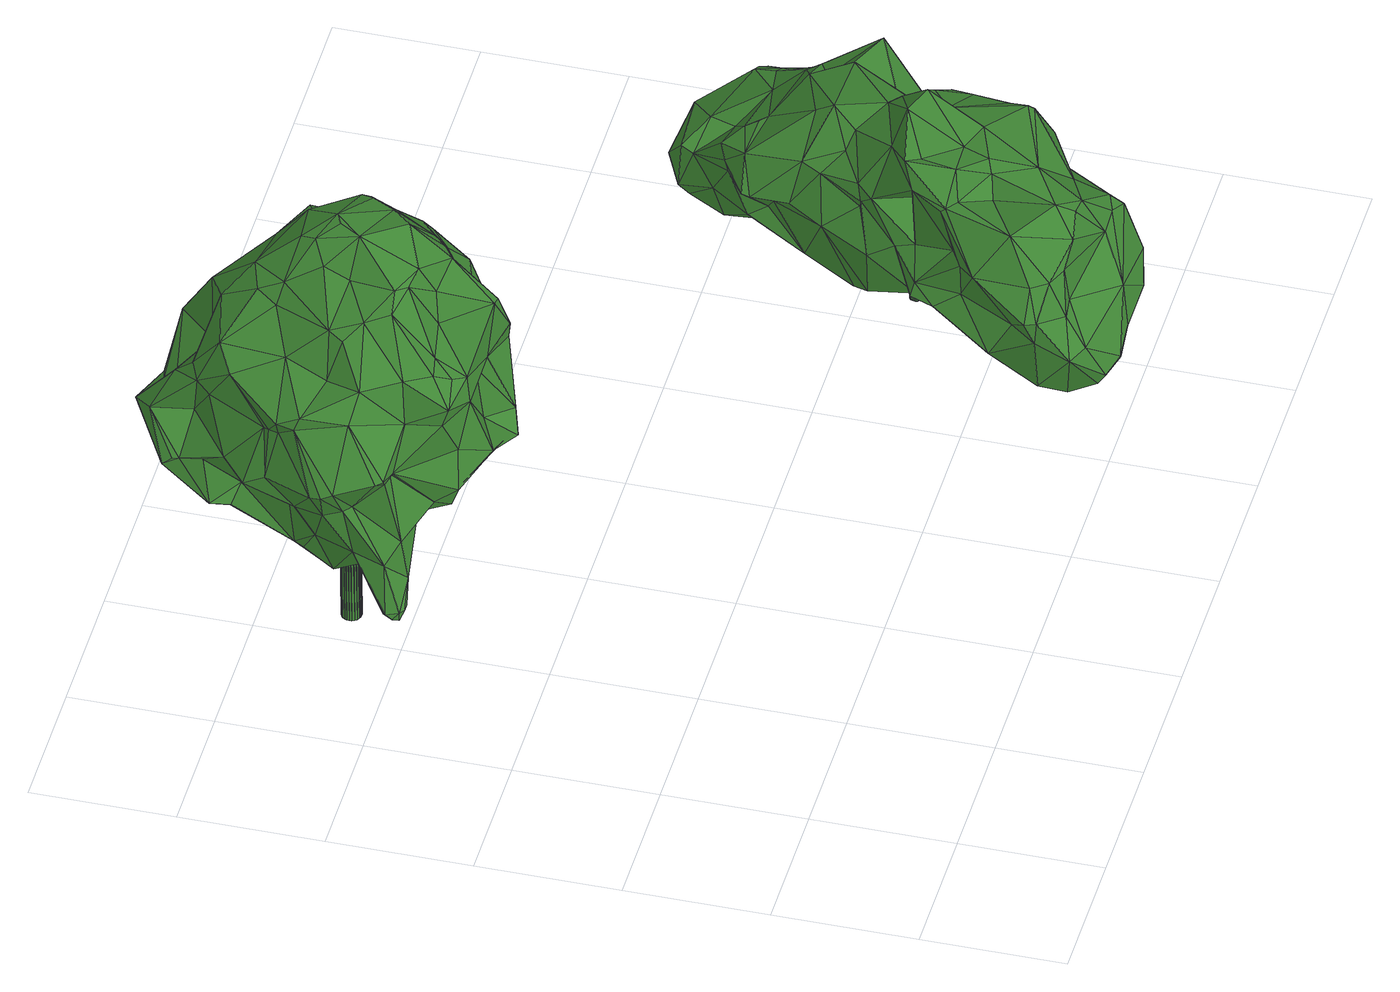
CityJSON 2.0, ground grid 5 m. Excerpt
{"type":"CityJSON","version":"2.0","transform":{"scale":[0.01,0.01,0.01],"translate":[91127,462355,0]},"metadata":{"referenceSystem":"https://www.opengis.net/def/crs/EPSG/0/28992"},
"CityObjects":{
"tree1":{"type":"SolitaryVegetationObject","attributes":{"gtid":37,"crown_width_m":11.31,"crown_median_z":9.26,"trunk_H_m":9.14,"trunk_DBH_m":0.678,"trunk_radius_m":0.339,"trunk_base_height_m":0.12,"original_gtid":"37"},"geometry":[{"type":"Solid","lod":"3","boundaries":[[[[0,1,2]],[[3,4,5]],[[6,5,4]],[[7,8,9]],[[4,3,10]],[[11,12,13]],[[14,15,16]],[[5,7,17]],[[5,17,18]],[[5,6,19]],[[5,19,20]],[[13,12,21]],[[22,23,24]],[[25,26,14]],[[27,28,29]],[[30,31,32]],[[33,34,35]],[[36,37,38]],[[39,40,41]],[[42,41,40]],[[43,35,34]],[[44,45,46]],[[47,48,49]],[[50,51,52]],[[53,54,55]],[[56,57,58]],[[59,56,60]],[[61,11,62]],[[63,64,65]],[[66,25,67]],[[65,18,68]],[[69,18,65]],[[70,71,72]],[[73,74,75]],[[76,77,66]],[[78,79,57]],[[80,81,82]],[[80,82,83]],[[84,85,86]],[[87,11,61]],[[88,0,89]],[[90,91,70]],[[62,92,58]],[[93,94,47]],[[56,59,95]],[[96,95,59]],[[97,33,98]],[[99,72,100]],[[66,26,25]],[[77,26,66]],[[11,87,12]],[[54,101,61]],[[102,29,103]],[[104,105,106]],[[70,72,107]],[[108,109,110]],[[78,57,111]],[[112,49,113]],[[99,98,107]],[[99,107,72]],[[25,114,13]],[[9,8,115]],[[116,18,69]],[[74,73,47]],[[96,117,95]],[[118,119,120]],[[25,13,67]],[[121,122,106]],[[13,21,123]],[[13,123,66]],[[124,125,126]],[[127,128,129]],[[130,127,129]],[[116,69,131]],[[132,133,134]],[[135,136,137]],[[138,139,140]],[[13,66,67]],[[141,48,142]],[[143,48,141]],[[77,144,15]],[[145,42,40]],[[15,26,77]],[[66,146,76]],[[68,7,9]],[[146,6,76]],[[20,147,5]],[[15,121,106]],[[19,148,20]],[[47,149,74]],[[106,16,15]],[[150,151,152]],[[152,151,153]],[[15,144,121]],[[154,155,156]],[[73,75,157]],[[38,113,83]],[[14,16,158]],[[106,105,16]],[[58,92,60]],[[58,60,56]],[[62,159,92]],[[50,52,160]],[[142,161,157]],[[121,162,100]],[[131,163,116]],[[164,156,155]],[[158,16,105]],[[165,164,155]],[[89,166,167]],[[168,5,169]],[[168,169,3]],[[66,123,146]],[[1,20,148]],[[170,1,0]],[[171,172,173]],[[132,174,64]],[[63,132,64]],[[166,89,0]],[[166,0,2]],[[0,88,175]],[[176,100,177]],[[176,99,100]],[[19,146,123]],[[27,104,178]],[[27,178,91]],[[7,5,147]],[[103,29,28]],[[103,28,179]],[[179,28,91]],[[146,19,6]],[[55,180,24]],[[157,161,73]],[[4,10,77]],[[27,91,28]],[[116,181,3]],[[153,110,182]],[[183,184,115]],[[75,141,157]],[[33,35,43]],[[130,185,119]],[[9,186,68]],[[187,136,46]],[[86,188,189]],[[74,141,75]],[[157,141,142]],[[22,24,171]],[[56,164,57]],[[68,132,65]],[[176,190,99]],[[64,174,191]],[[64,191,192]],[[116,163,181]],[[65,193,69]],[[193,192,194]],[[129,195,196]],[[145,197,42]],[[198,42,197]],[[198,41,42]],[[194,41,198]],[[192,199,39]],[[198,197,200]],[[201,114,159]],[[57,164,111]],[[170,115,8]],[[170,183,115]],[[88,89,167]],[[2,148,21]],[[21,148,123]],[[123,148,19]],[[1,202,20]],[[147,20,202]],[[189,125,124]],[[90,203,91]],[[55,23,53]],[[204,205,206]],[[34,97,207]],[[34,33,97]],[[208,196,81]],[[32,128,30]],[[209,107,210]],[[211,179,43]],[[126,212,213]],[[96,27,29]],[[214,79,215]],[[105,27,96]],[[205,204,143]],[[216,43,210]],[[170,175,183]],[[105,104,27]],[[161,142,48]],[[4,77,76]],[[159,114,14]],[[59,60,159]],[[14,26,15]],[[74,149,141]],[[79,78,215]],[[160,217,218]],[[137,136,187]],[[44,219,155]],[[31,220,221]],[[162,177,100]],[[100,122,121]],[[121,144,222]],[[162,121,222]],[[91,178,70]],[[189,223,125]],[[150,152,218]],[[218,50,160]],[[178,71,70]],[[98,99,190]],[[221,220,224]],[[221,224,9]],[[195,173,225]],[[225,196,195]],[[81,196,225]],[[127,226,30]],[[118,130,119]],[[2,21,166]],[[12,166,21]],[[120,174,132]],[[220,227,186]],[[176,177,228]],[[197,176,228]],[[218,152,50]],[[31,115,184]],[[40,229,145]],[[230,145,229]],[[231,207,151]],[[88,232,175]],[[171,173,22]],[[62,233,61]],[[58,233,62]],[[192,39,41]],[[194,192,41]],[[55,24,23]],[[162,234,177]],[[87,235,12]],[[178,236,71]],[[167,23,22]],[[167,22,88]],[[44,155,154]],[[44,154,45]],[[233,54,61]],[[55,54,233]],[[135,137,237]],[[238,160,52]],[[40,138,140]],[[39,138,40]],[[228,177,234]],[[97,108,207]],[[104,106,122]],[[178,104,122]],[[147,202,7]],[[238,239,240]],[[232,88,22]],[[232,22,173]],[[193,241,69]],[[200,69,241]],[[164,95,156]],[[102,96,29]],[[184,32,31]],[[214,215,112]],[[30,128,127]],[[131,228,163]],[[131,197,228]],[[128,195,129]],[[195,128,32]],[[205,149,242]],[[205,242,243]],[[47,73,48]],[[161,48,73]],[[100,71,236]],[[143,244,48]],[[238,52,213]],[[130,129,84]],[[111,164,165]],[[52,51,124]],[[124,126,52]],[[152,51,50]],[[54,53,101]],[[225,172,36]],[[36,81,225]],[[232,184,175]],[[0,175,170]],[[195,245,173]],[[47,94,149]],[[219,149,94]],[[138,182,139]],[[180,55,246]],[[55,233,246]],[[76,6,4]],[[183,175,184]],[[77,10,144]],[[3,144,10]],[[201,159,62]],[[53,23,101]],[[247,101,23]],[[247,23,167]],[[240,248,244]],[[48,248,49]],[[244,248,48]],[[185,84,249]],[[126,213,52]],[[180,246,214]],[[79,214,246]],[[79,246,57]],[[138,250,152]],[[93,111,94]],[[93,78,111]],[[153,151,110]],[[251,51,252]],[[152,252,51]],[[63,65,132]],[[43,209,210]],[[102,117,96]],[[165,155,219]],[[165,219,94]],[[32,245,195]],[[165,94,111]],[[118,134,220]],[[120,134,118]],[[93,47,49]],[[247,87,101]],[[61,101,87]],[[160,240,244]],[[133,227,134]],[[132,227,133]],[[138,152,182]],[[153,182,152]],[[173,245,232]],[[18,17,68]],[[211,103,179]],[[134,120,132]],[[31,221,115]],[[9,115,221]],[[69,200,131]],[[93,215,78]],[[46,45,103]],[[7,202,8]],[[159,158,59]],[[14,158,159]],[[108,151,207]],[[14,114,25]],[[72,71,100]],[[244,253,160]],[[119,174,120]],[[199,252,152]],[[156,95,117]],[[156,117,154]],[[38,82,36]],[[83,82,38]],[[211,43,137]],[[211,137,187]],[[130,84,185]],[[11,13,201]],[[105,59,158]],[[201,13,114]],[[11,201,62]],[[119,185,174]],[[199,174,185]],[[148,2,1]],[[254,217,255]],[[135,242,136]],[[243,242,135]],[[219,242,149]],[[219,44,242]],[[136,242,44]],[[46,136,44]],[[214,38,37]],[[214,37,180]],[[24,180,37]],[[24,37,36]],[[57,246,58]],[[233,58,246]],[[231,217,254]],[[231,151,218]],[[34,231,135]],[[207,231,34]],[[218,217,231]],[[135,231,254]],[[135,254,255]],[[176,229,190]],[[230,229,176]],[[97,109,108]],[[98,109,97]],[[46,211,187]],[[46,103,211]],[[49,248,113]],[[83,113,248]],[[179,203,90]],[[179,90,43]],[[179,91,203]],[[18,169,5]],[[116,3,169]],[[116,169,18]],[[1,170,202]],[[8,202,170]],[[173,172,225]],[[24,36,172]],[[24,172,171]],[[162,222,234]],[[163,228,234]],[[154,102,45]],[[45,102,103]],[[197,145,230]],[[197,230,176]],[[168,3,5]],[[184,245,32]],[[184,232,245]],[[256,257,185]],[[214,113,38]],[[112,113,214]],[[198,200,194]],[[193,194,200]],[[258,257,256]],[[131,200,197]],[[122,236,178]],[[192,191,199]],[[174,199,191]],[[105,96,59]],[[83,239,80]],[[213,80,239]],[[186,9,224]],[[186,224,220]],[[222,181,163]],[[7,68,17]],[[86,249,84]],[[144,3,181]],[[144,181,222]],[[163,234,222]],[[107,209,70]],[[193,65,64]],[[193,64,192]],[[216,210,33]],[[33,210,98]],[[51,251,124]],[[249,124,251]],[[256,249,251]],[[256,185,249]],[[112,215,49]],[[49,215,93]],[[118,220,226]],[[160,238,240]],[[186,132,68]],[[204,255,259]],[[31,30,226]],[[31,226,220]],[[249,86,189]],[[249,189,124]],[[235,247,167]],[[122,100,236]],[[217,160,259]],[[217,259,255]],[[167,166,235]],[[12,235,166]],[[98,210,107]],[[129,196,85]],[[129,85,84]],[[159,60,92]],[[258,256,251]],[[188,86,85]],[[188,85,126]],[[90,70,209]],[[108,110,151]],[[143,141,260]],[[143,260,205]],[[135,237,34]],[[43,34,237]],[[137,43,237]],[[208,80,213]],[[81,80,208]],[[213,239,238]],[[208,213,196]],[[212,196,213]],[[182,110,139]],[[150,218,151]],[[154,117,102]],[[95,164,56]],[[127,130,226]],[[118,226,130]],[[216,33,43]],[[43,90,209]],[[143,253,244]],[[204,253,143]],[[126,85,212]],[[200,241,193]],[[212,85,196]],[[189,188,223]],[[126,223,188]],[[126,125,223]],[[152,250,199]],[[252,257,258]],[[252,258,251]],[[252,199,257]],[[185,257,199]],[[247,235,87]],[[110,109,139]],[[139,109,140]],[[140,109,190]],[[98,190,109]],[[149,205,260]],[[149,260,141]],[[243,135,206]],[[243,206,205]],[[190,229,140]],[[140,229,40]],[[240,239,248]],[[36,82,81]],[[39,250,138]],[[199,250,39]],[[83,248,239]],[[186,227,132]],[[253,204,259]],[[253,259,160]],[[255,204,206]],[[255,206,135]],[[220,134,227]],[[261,262,263]],[[261,263,264]],[[264,263,265]],[[264,265,266]],[[263,262,267]],[[263,267,265]],[[265,267,268]],[[265,268,266]],[[267,262,269]],[[267,269,268]],[[268,269,270]],[[268,270,266]],[[269,262,271]],[[269,271,270]],[[270,271,272]],[[270,272,266]],[[271,262,273]],[[271,273,272]],[[272,273,274]],[[272,274,266]],[[273,262,275]],[[273,275,274]],[[274,275,276]],[[274,276,266]],[[275,262,277]],[[275,277,276]],[[276,277,278]],[[276,278,266]],[[277,262,279]],[[277,279,278]],[[278,279,280]],[[278,280,266]],[[279,262,281]],[[279,281,280]],[[280,281,282]],[[280,282,266]],[[281,262,283]],[[281,283,282]],[[282,283,284]],[[282,284,266]],[[283,262,285]],[[283,285,284]],[[284,285,286]],[[284,286,266]],[[285,262,287]],[[285,287,286]],[[286,287,288]],[[286,288,266]],[[287,262,289]],[[287,289,288]],[[288,289,290]],[[288,290,266]],[[289,262,291]],[[289,291,290]],[[290,291,292]],[[290,292,266]],[[291,262,293]],[[291,293,292]],[[292,293,294]],[[292,294,266]],[[293,262,295]],[[293,295,294]],[[294,295,296]],[[294,296,266]],[[295,262,297]],[[295,297,296]],[[296,297,298]],[[296,298,266]],[[297,262,299]],[[297,299,298]],[[298,299,300]],[[298,300,266]],[[299,262,301]],[[299,301,300]],[[300,301,302]],[[300,302,266]],[[301,262,303]],[[301,303,302]],[[302,303,304]],[[302,304,266]],[[303,262,305]],[[303,305,304]],[[304,305,306]],[[304,306,266]],[[305,262,307]],[[305,307,306]],[[306,307,308]],[[306,308,266]],[[307,262,309]],[[307,309,308]],[[308,309,310]],[[308,310,266]],[[309,262,261]],[[309,261,310]],[[310,261,264]],[[310,264,266]]]]}]},
"tree2":{"type":"SolitaryVegetationObject","attributes":{"gtid":82,"crown_width_m":12.41,"crown_median_z":4.64,"trunk_H_m":3.98,"trunk_DBH_m":0.42,"trunk_radius_m":0.21,"trunk_base_height_m":0.66,"original_gtid":"83"},"geometry":[{"type":"Solid","lod":"3","boundaries":[[[[311,312,313]],[[314,315,316]],[[317,318,319]],[[320,321,322]],[[320,322,323]],[[324,325,326]],[[327,328,329]],[[328,330,329]],[[331,324,332]],[[333,334,335]],[[336,337,338]],[[339,340,341]],[[342,326,325]],[[343,344,345]],[[346,318,317]],[[319,347,317]],[[348,317,347]],[[349,350,351]],[[352,334,353]],[[312,311,354]],[[355,356,357]],[[311,358,359]],[[360,361,337]],[[362,363,358]],[[364,365,333]],[[366,367,368]],[[368,369,366]],[[349,351,370]],[[359,354,311]],[[371,333,365]],[[339,372,373]],[[374,362,311]],[[375,376,377]],[[344,377,376]],[[374,313,350]],[[374,311,313]],[[368,378,379]],[[355,357,380]],[[355,380,381]],[[358,311,362]],[[374,350,349]],[[382,383,384]],[[319,318,385]],[[385,318,386]],[[387,388,366]],[[389,347,319]],[[390,391,392]],[[341,393,374]],[[341,374,349]],[[362,374,363]],[[339,363,340]],[[358,363,339]],[[394,395,381]],[[396,397,398]],[[396,398,399]],[[400,385,401]],[[319,385,400]],[[402,403,404]],[[405,406,407]],[[370,351,321]],[[408,391,409]],[[410,395,411]],[[367,412,413]],[[400,401,414]],[[354,359,415]],[[416,324,331]],[[417,418,419]],[[420,351,421]],[[416,422,324]],[[423,314,424]],[[331,352,353]],[[390,425,333]],[[426,395,328]],[[327,426,328]],[[423,424,427]],[[428,425,390]],[[429,315,314]],[[412,367,366]],[[430,431,335]],[[432,415,433]],[[325,433,415]],[[327,402,426]],[[316,315,388]],[[434,407,435]],[[332,403,436]],[[413,437,367]],[[379,414,369]],[[322,438,365]],[[322,365,364]],[[408,435,392]],[[439,440,441]],[[392,419,418]],[[375,372,339]],[[442,314,423]],[[316,424,314]],[[417,441,443]],[[317,348,346]],[[420,444,445]],[[405,414,379]],[[424,316,387]],[[387,316,388]],[[446,345,447]],[[448,449,366]],[[418,417,450]],[[332,324,451]],[[451,404,332]],[[452,453,454]],[[448,369,414]],[[455,402,327]],[[367,378,368]],[[404,403,332]],[[401,448,414]],[[324,433,325]],[[342,456,377]],[[457,342,377]],[[320,323,361]],[[443,450,417]],[[456,375,377]],[[458,459,348]],[[379,378,460]],[[343,402,344]],[[340,363,393]],[[406,435,407]],[[341,340,393]],[[363,374,393]],[[411,395,446]],[[460,378,461]],[[462,463,464]],[[448,366,369]],[[465,319,400]],[[441,419,466]],[[390,392,418]],[[467,468,430]],[[467,430,334]],[[381,380,469]],[[381,469,394]],[[467,470,471]],[[472,336,473]],[[338,473,336]],[[381,410,474]],[[381,474,355]],[[428,475,425]],[[399,476,477]],[[465,383,478]],[[331,332,352]],[[475,361,323]],[[361,472,320]],[[441,417,419]],[[319,465,478]],[[419,392,435]],[[419,435,406]],[[442,423,479]],[[339,373,358]],[[375,456,372]],[[348,347,458]],[[480,409,468]],[[449,386,481]],[[318,481,386]],[[358,373,359]],[[345,446,343]],[[446,426,343]],[[410,411,482]],[[348,459,346]],[[483,397,389]],[[426,402,343]],[[355,484,356]],[[409,480,485]],[[476,327,329]],[[448,386,449]],[[336,361,360]],[[313,421,350]],[[397,486,389]],[[368,379,369]],[[432,354,415]],[[351,420,321]],[[405,384,414]],[[407,384,405]],[[487,458,347]],[[462,458,487]],[[414,384,400]],[[322,321,445]],[[474,410,440]],[[396,486,397]],[[437,488,367]],[[378,367,488]],[[341,453,452]],[[375,452,376]],[[385,386,448]],[[482,411,338]],[[467,352,470]],[[489,471,483]],[[392,391,408]],[[483,471,397]],[[490,397,471]],[[409,391,431]],[[315,491,388]],[[378,488,461]],[[461,488,437]],[[447,338,411]],[[467,334,352]],[[492,329,463]],[[433,493,432]],[[472,454,453]],[[355,474,484]],[[480,494,485]],[[401,385,448]],[[410,381,395]],[[468,409,431]],[[352,332,436]],[[407,434,384]],[[396,495,486]],[[391,335,431]],[[463,330,469]],[[496,470,436]],[[497,344,402]],[[361,336,472]],[[489,498,480]],[[497,402,404]],[[441,499,439]],[[334,430,335]],[[471,496,490]],[[497,457,344]],[[447,473,338]],[[405,460,406]],[[379,460,405]],[[458,462,459]],[[427,459,462]],[[411,446,447]],[[345,344,447]],[[447,472,473]],[[443,441,440]],[[356,437,357]],[[357,437,413]],[[461,499,441]],[[373,372,456]],[[322,364,425]],[[413,479,357]],[[442,479,429]],[[429,314,442]],[[321,453,370]],[[482,443,440]],[[482,440,410]],[[321,320,453]],[[342,415,456]],[[446,395,426]],[[500,501,380]],[[501,463,380]],[[445,444,438]],[[502,438,444]],[[500,427,501]],[[325,415,342]],[[424,346,459]],[[490,476,398]],[[399,398,476]],[[496,471,470]],[[344,376,447]],[[432,493,502]],[[324,493,433]],[[457,326,342]],[[331,353,416]],[[457,377,344]],[[492,463,462]],[[347,389,486]],[[495,347,486]],[[492,487,399]],[[496,503,490]],[[403,503,496]],[[462,464,427]],[[501,427,464]],[[436,470,352]],[[501,464,463]],[[423,500,479]],[[477,492,399]],[[500,423,427]],[[487,492,462]],[[357,500,380]],[[479,500,357]],[[370,453,349]],[[341,349,453]],[[472,453,320]],[[438,322,445]],[[461,437,499]],[[419,406,466]],[[437,356,484]],[[477,329,492]],[[476,329,477]],[[482,337,443]],[[413,491,479]],[[429,479,491]],[[384,434,494]],[[384,494,382]],[[427,424,459]],[[489,468,467]],[[480,468,489]],[[489,467,471]],[[434,485,494]],[[455,327,503]],[[327,476,503]],[[394,328,395]],[[354,502,312]],[[354,432,502]],[[439,474,440]],[[493,422,416]],[[420,421,313]],[[350,421,351]],[[333,425,364]],[[328,469,330]],[[321,420,445]],[[438,502,416]],[[438,416,353]],[[475,323,425]],[[416,502,493]],[[383,504,478]],[[494,498,382]],[[437,484,499]],[[494,480,498]],[[463,329,330]],[[498,504,382]],[[402,455,403]],[[475,428,450]],[[418,450,428]],[[468,431,430]],[[396,399,495]],[[487,495,399]],[[347,495,487]],[[441,466,461]],[[484,439,499]],[[460,466,406]],[[341,452,505]],[[341,505,339]],[[460,461,466]],[[438,353,365]],[[353,371,365]],[[390,335,391]],[[333,335,390]],[[394,469,328]],[[319,478,389]],[[420,312,444]],[[313,312,420]],[[490,503,476]],[[404,451,497]],[[326,451,324]],[[502,444,312]],[[400,384,383]],[[465,400,383]],[[483,506,489]],[[322,425,323]],[[390,418,428]],[[324,422,493]],[[387,449,481]],[[318,346,481]],[[375,339,505]],[[375,505,452]],[[447,454,472]],[[360,337,336]],[[371,334,333]],[[497,451,457]],[[457,451,326]],[[376,452,454]],[[376,454,447]],[[366,388,491]],[[412,491,413]],[[383,382,504]],[[366,491,412]],[[429,491,315]],[[387,366,449]],[[373,415,359]],[[456,415,373]],[[338,337,482]],[[436,403,496]],[[408,485,435]],[[434,435,485]],[[409,485,408]],[[490,507,397]],[[398,397,507]],[[398,507,490]],[[389,478,504]],[[389,504,483]],[[353,334,371]],[[504,498,506]],[[483,504,506]],[[489,506,498]],[[439,484,474]],[[463,469,380]],[[361,475,337]],[[450,337,475]],[[443,337,450]],[[387,481,424]],[[346,424,481]],[[455,503,403]],[[508,509,510]],[[508,510,511]],[[511,510,512]],[[511,512,513]],[[510,509,514]],[[510,514,512]],[[512,514,515]],[[512,515,513]],[[514,509,516]],[[514,516,515]],[[515,516,517]],[[515,517,513]],[[516,509,518]],[[516,518,517]],[[517,518,519]],[[517,519,513]],[[518,509,520]],[[518,520,519]],[[519,520,521]],[[519,521,513]],[[520,509,522]],[[520,522,521]],[[521,522,523]],[[521,523,513]],[[522,509,524]],[[522,524,523]],[[523,524,525]],[[523,525,513]],[[524,509,526]],[[524,526,525]],[[525,526,527]],[[525,527,513]],[[526,509,528]],[[526,528,527]],[[527,528,529]],[[527,529,513]],[[528,509,530]],[[528,530,529]],[[529,530,531]],[[529,531,513]],[[530,509,532]],[[530,532,531]],[[531,532,533]],[[531,533,513]],[[532,509,534]],[[532,534,533]],[[533,534,535]],[[533,535,513]],[[534,509,536]],[[534,536,535]],[[535,536,537]],[[535,537,513]],[[536,509,538]],[[536,538,537]],[[537,538,539]],[[537,539,513]],[[538,509,540]],[[538,540,539]],[[539,540,541]],[[539,541,513]],[[540,509,542]],[[540,542,541]],[[541,542,543]],[[541,543,513]],[[542,509,544]],[[542,544,543]],[[543,544,545]],[[543,545,513]],[[544,509,546]],[[544,546,545]],[[545,546,547]],[[545,547,513]],[[546,509,548]],[[546,548,547]],[[547,548,549]],[[547,549,513]],[[548,509,550]],[[548,550,549]],[[549,550,551]],[[549,551,513]],[[550,509,552]],[[550,552,551]],[[551,552,553]],[[551,553,513]],[[552,509,554]],[[552,554,553]],[[553,554,555]],[[553,555,513]],[[554,509,556]],[[554,556,555]],[[555,556,557]],[[555,557,513]],[[556,509,508]],[[556,508,557]],[[557,508,511]],[[557,511,513]]]]}]}
},
"vertices":[
[750,1820,1356],[904,1947,1410],[776,1921,1525],[979,2429,1432],[890,2299,1501],[1011,2171,1389],[865,2194,1610],[1046,1992,1269],[1024,1923,1286],[1052,1876,1107],[850,2366,1494],[477,2016,1559],[584,1962,1577],[594,2164,1667],[517,2397,1487],[602,2517,1477],[520,2488,1438],[1015,2129,1235],[1104,2265,1190],[860,2110,1576],[975,2049,1445],[707,2024,1657],[626,1742,1215],[433,1760,1280],[427,1748,1185],[589,2310,1631],[611,2364,1613],[358,2651,1143],[407,2672,977],[331,2603,1116],[912,1735,745],[1010,1829,922],[836,1812,916],[502,2659,615],[387,2544,612],[372,2597,621],[429,1671,992],[378,1777,1015],[344,1766,872],[1001,2461,760],[890,2619,781],[1005,2463,760],[1015,2588,846],[346,2607,639],[156,2271,851],[183,2452,890],[195,2447,878],[135,1963,675],[212,1902,579],[186,1919,748],[655,2124,643],[720,2149,738],[657,2027,714],[393,1802,1295],[368,1858,1317],[297,1787,1243],[144,2250,1236],[176,2095,1214],[237,2074,1311],[341,2347,1318],[294,2198,1288],[411,2009,1512],[382,2095,1484],[1032,2109,747],[1047,2274,738],[1155,2206,936],[672,2257,1678],[635,2237,1673],[1144,2080,1057],[1124,2349,1080],[462,2883,940],[520,2807,963],[642,2834,915],[93,1902,522],[84,1947,513],[87,1924,494],[854,2221,1622],[753,2376,1608],[117,1989,1028],[133,1966,1033],[421,1813,856],[572,1674,915],[381,1771,859],[360,1793,794],[879,1941,774],[745,1826,922],[808,1913,963],[516,1978,1550],[749,1697,1267],[684,1720,1419],[310,2758,807],[374,2814,983],[333,2153,1432],[168,2080,879],[149,2106,868],[142,2328,1199],[289,2523,1252],[534,2656,622],[563,2776,698],[650,2826,909],[740,2797,1108],[438,1871,1336],[225,2392,1105],[260,2536,922],[412,2679,1169],[379,2579,1303],[562,2622,1350],[488,2826,748],[616,2594,659],[682,2615,675],[646,2538,697],[75,2121,992],[221,1967,1000],[324,1844,821],[534,2269,1566],[1015,1853,1102],[1069,2410,1226],[198,2369,1123],[1013,1938,720],[984,1982,701],[1121,2028,667],[677,2682,1316],[588,2657,1133],[780,2095,1642],[675,2163,894],[529,2075,921],[615,1989,765],[911,1737,741],[882,1748,753],[864,1776,768],[941,1956,723],[1065,2465,1136],[1161,2121,925],[1082,1991,879],[1094,1990,760],[316,2313,564],[327,2339,764],[424,2518,685],[848,2536,764],[721,2573,699],[713,2611,682],[106,1959,497],[150,1891,515],[232,2043,602],[776,2490,1463],[957,2643,852],[826,2178,1639],[992,2059,1417],[808,1962,1536],[175,2079,680],[590,2357,792],[535,2409,675],[779,2338,694],[680,2503,740],[168,2374,942],[79,2201,964],[178,2331,1133],[105,1905,483],[471,2413,1422],[362,2209,1444],[551,2094,641],[121,1890,514],[793,2645,1275],[985,2559,1169],[145,2270,1183],[69,2162,974],[726,1885,1524],[652,1723,1426],[951,2274,1310],[1072,2307,1227],[987,1894,1304],[593,1773,1188],[595,1747,982],[677,1660,975],[1051,2097,716],[814,1762,1232],[792,2741,1072],[793,2743,1076],[442,2745,1102],[312,2699,840],[297,1810,1174],[947,2433,1364],[715,2519,728],[963,1850,1103],[913,1811,1043],[954,2046,766],[1089,1989,1010],[302,2470,872],[729,1872,973],[659,1976,1036],[721,2758,859],[1047,2274,733],[1109,2341,710],[1147,2284,914],[1104,2379,781],[750,1761,900],[735,1778,895],[1013,2632,984],[1060,2564,897],[916,2271,672],[1037,2516,914],[512,2176,1543],[975,2015,1420],[309,2724,835],[276,2170,517],[260,2165,521],[273,2173,516],[505,2407,649],[556,1746,928],[399,2758,781],[462,2796,743],[323,2623,842],[547,1905,789],[587,1854,707],[209,1953,1011],[168,1970,996],[452,2627,693],[445,2238,651],[623,2164,637],[140,2174,844],[1124,1883,859],[1057,1868,926],[827,2595,1300],[568,1910,994],[1066,1949,1014],[605,1633,921],[994,1826,780],[1113,1935,866],[983,2602,1091],[752,2714,855],[889,2625,916],[487,2362,642],[782,1710,1184],[315,1948,1318],[900,2581,1157],[618,1912,1465],[499,2759,1001],[385,2543,616],[586,1854,702],[445,1886,749],[444,1891,747],[999,2339,895],[255,2226,658],[285,2272,572],[369,2016,681],[757,1784,1031],[290,1934,1160],[572,1893,1369],[330,1901,765],[856,2050,957],[877,2345,728],[810,2207,931],[877,2287,717],[350,2125,644],[408,2281,627],[346,2271,580],[949,2107,934],[984,2084,779],[939,2297,876],[332,2188,584],[228,2045,603],[674,2202,12],[640,2202,12],[673,2210,12],[669,2210,926],[668,2219,926],[635,2211,926],[669,2219,12],[665,2228,926],[664,2226,12],[660,2235,926],[657,2231,12],[653,2240,925],[649,2235,12],[644,2243,925],[640,2236,12],[636,2245,925],[632,2235,12],[627,2244,925],[623,2232,12],[619,2240,925],[616,2226,12],[612,2235,925],[611,2219,12],[606,2228,925],[607,2211,12],[603,2220,925],[606,2202,12],[601,2211,925],[607,2193,12],[602,2202,926],[610,2185,12],[606,2194,926],[616,2178,12],[611,2187,926],[623,2173,12],[618,2182,926],[631,2169,12],[626,2178,926],[640,2168,12],[635,2177,926],[649,2169,12],[644,2178,926],[657,2172,12],[652,2181,926],[664,2178,12],[659,2187,926],[669,2185,12],[665,2194,926],[673,2193,12],[668,2202,926],
[3025,1659,364],[3063,1466,514],[3133,1469,467],[2092,62,258],[2165,4,324],[2092,35,298],[2028,276,671],[2055,217,681],[2101,359,816],[3178,1113,402],[3244,1258,416],[3143,1111,562],[3169,1020,467],[2571,1374,574],[2622,1454,488],[2519,1372,444],[2356,908,411],[2412,743,238],[2209,711,418],[2340,640,368],[2637,1152,751],[2519,1168,626],[3012,1019,782],[2848,1074,801],[2802,914,710],[2852,928,356],[2922,818,407],[2793,909,301],[2886,1634,120],[2959,1608,168],[2968,1424,175],[2615,1441,449],[2471,981,173],[2561,1169,198],[2564,1068,147],[1969,238,573],[2056,474,651],[1959,277,569],[3196,1382,366],[3177,1423,425],[3221,1373,400],[2620,1085,802],[2812,1217,750],[2909,1575,415],[2531,458,286],[2545,363,356],[2387,269,307],[2909,1716,232],[2818,1651,349],[2934,863,405],[3056,922,405],[2996,1630,239],[2964,1628,186],[3088,1068,681],[2967,1215,666],[2302,31,514],[2566,31,456],[2550,91,645],[2467,110,680],[3252,1293,399],[2890,1174,688],[2818,1622,150],[2829,1664,171],[3054,1559,242],[2757,1490,136],[2720,1301,183],[2696,1395,209],[2591,107,600],[2526,133,694],[2352,456,270],[2489,581,241],[2403,507,871],[2353,486,850],[2422,345,851],[2177,167,781],[2112,181,699],[2044,91,443],[2163,3,329],[2179,596,820],[2954,858,602],[2824,741,772],[2890,575,652],[3023,1546,206],[2440,687,232],[2556,729,242],[2247,590,589],[2244,726,817],[2319,735,526],[2173,699,490],[2249,244,853],[2261,180,829],[2482,1094,394],[2486,1098,616],[2508,1207,448],[2510,250,749],[2755,378,722],[2679,425,875],[2804,662,784],[2739,777,833],[2679,711,321],[2670,886,247],[2458,2,391],[2459,73,368],[2325,174,824],[2799,1606,339],[2725,1332,616],[2941,559,533],[2966,612,532],[2894,554,630],[3111,1383,496],[3149,1443,461],[2705,1359,606],[2080,161,211],[1986,129,423],[3072,1058,643],[2433,925,194],[2025,247,263],[2982,837,562],[2218,69,304],[2692,853,824],[2724,815,826],[2885,1486,411],[2645,1471,539],[2676,446,887],[2786,537,788],[2533,1024,691],[2621,164,438],[2975,1270,625],[2729,368,415],[2818,615,391],[2832,435,464],[2113,112,225],[2907,606,404],[3048,1389,535],[3076,1352,523],[2582,972,173],[2718,1100,202],[2378,110,662],[2138,170,555],[2975,660,464],[2516,1343,439],[2847,1351,147],[3035,1273,310],[2789,1276,223],[2486,965,505],[2750,1525,250],[2695,1326,259],[2069,347,468],[1978,247,482],[2706,343,638],[2722,267,460],[2067,425,331],[2265,533,325],[2088,406,313],[2293,467,790],[2754,368,622],[2644,909,829],[2662,866,851],[2407,636,259],[2572,1001,752],[2434,843,826],[2972,1118,314],[2818,971,347],[2656,582,407],[3071,850,460],[2333,807,492],[2160,711,440],[2212,563,827],[2288,154,294],[2590,762,960],[2069,163,542],[2789,793,348],[2304,767,887],[2637,366,387],[2630,702,863],[2182,614,803],[2128,533,512],[2634,135,458],[2506,809,935],[2375,897,639],[2279,9,364],[2129,627,438],[2699,1407,581],[2536,559,885],[2121,534,634],[2422,953,655],[2541,1268,418],[2443,602,867],[2716,335,420],[2210,328,318],[2108,380,307],[2935,1373,548],[2405,941,596],[2332,600,862],[2842,1442,144],[2349,722,868],[2422,767,636],[2611,801,66],[2590,802,66],[2610,807,66],[2615,784,464],[2615,789,464],[2594,785,464],[2609,812,66],[2613,794,464],[2605,816,66],[2610,799,464],[2601,820,67],[2605,802,464],[2596,822,67],[2600,804,465],[2591,823,67],[2595,805,465],[2585,822,67],[2590,805,465],[2580,821,67],[2584,803,465],[2576,817,67],[2580,800,465],[2572,813,67],[2576,796,464],[2570,808,66],[2574,791,464],[2569,803,66],[2573,785,464],[2569,797,66],[2574,780,464],[2571,792,66],[2575,775,464],[2574,788,66],[2579,770,463],[2579,784,65],[2583,767,463],[2584,782,65],[2588,765,463],[2589,781,65],[2593,764,463],[2594,782,65],[2599,764,463],[2600,783,65],[2604,766,463],[2604,786,65],[2608,769,463],[2608,791,65],[2612,773,463],[2610,796,66],[2614,778,463]
]}
